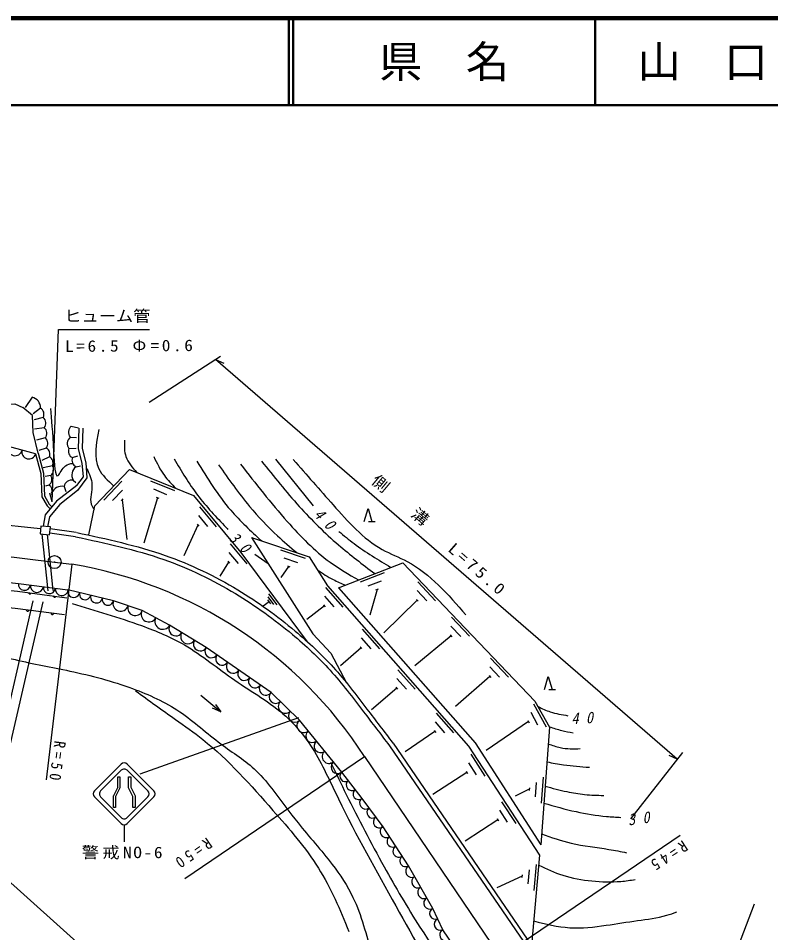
# Model space of a CAD drawing. Units: millimetres, scale not verified. Extents: x 40000 to 680000, y 20000 to 380000.
# Drawn here: x 266604 to 353216, y 274772 to 380000 of the extents above; entities that cross this region are included whole.
import ezdxf
from ezdxf.enums import TextEntityAlignment as Align

# ---------------------------------------------------------------- set-up
doc = ezdxf.new("R2010")
doc.units = ezdxf.units.MM
doc.header["$LTSCALE"] = 1000
for name, color, linetype, lineweight in [('M-BGD', 7, 'Continuous', 25), ('M-TTL', 2, 'Continuous', 140), ('M-TTL-LINE', 7, 'Continuous', 50)]:
    doc.layers.add(name, color=color, linetype=linetype, lineweight=lineweight)
doc.layers.add('M-TTL-TXT', color=7, linetype='Continuous')
doc.styles.add('ＭＳ ゴシック', font='')
doc.styles.get('ＭＳ ゴシック').set_extended_font_data('MS Gothic')

msp = doc.modelspace()

# ---------------------------------------------------------------- linework, layer by layer
at = {"layer": 'M-BGD'}
for p, q in [((281681, 335808), (289878, 341110)), ((342453, 294739), (289309, 340741)), ((289309, 340741), (290248, 340298)), ((268200, 336384), (267386, 335216)), ((269151, 335134), (268336, 334483)), ((269477, 334048), (268445, 333804)), ((269594, 332880), (268472, 332717)), ((272708, 333070), (273550, 332880)), ((268593, 329878), (262278, 331570)), ((269712, 331712), (268716, 331441)), ((272573, 331780), (273306, 331767)), ((269830, 330545), (268961, 330246)), ((272437, 330490), (273252, 330518)), ((270183, 329526), (269314, 329105)), ((272844, 329445), (273442, 329649)), ((270536, 328508), (269477, 328264)), ((273252, 328399), (273768, 328481)), ((296210, 329277), (300534, 323906)), ((270332, 327394), (269694, 327286)), ((270129, 326281), (269721, 326145)), ((272926, 326851), (273224, 326580)), ((276458, 324547), (278531, 326716)), ((281808, 326782), (284587, 325653)), ((270488, 324350), (270246, 325360)), ((270454, 325358), (270427, 325140)), ((271867, 326118), (272084, 325548)), ((277466, 324517), (278607, 325710)), ((282151, 325833), (283680, 325212)), ((278475, 324487), (278682, 324704)), ((278579, 324595), (279100, 320034)), ((282633, 324827), (281071, 319612)), ((282494, 324884), (282772, 324771)), ((287475, 323767), (289394, 321461)), ((287331, 322769), (288386, 321500)), ((306923, 322081), (307703, 322081)), ((273272, 320837), (270281, 321253)), ((287282, 321655), (285647, 318133)), ((287186, 321770), (287378, 321539)), ((270038, 314100), (269357, 320640)), ((270635, 314162), (269966, 320583)), ((273203, 320342), (270234, 320755)), ((291004, 319527), (292923, 317221)), ((262992, 318350), (270777, 317421)), ((290859, 318528), (291915, 317260)), ((293830, 318341), (295356, 317266)), ((296776, 318828), (299622, 317878)), ((297179, 317903), (298744, 317381)), ((272763, 317184), (269800, 292361)), ((270777, 317421), (272763, 317184)), ((290811, 317414), (289801, 315810)), ((290715, 317530), (290907, 317299)), ((297724, 316930), (296843, 315656)), ((297582, 316978), (297866, 316883)), ((305978, 315132), (308776, 316216)), ((262721, 315362), (266613, 314961)), ((266613, 314961), (272318, 314217)), ((306879, 314677), (308417, 315273)), ((312577, 315148), (314648, 312977)), ((277552, 312952), (272318, 314217)), ((295414, 313784), (296366, 312498)), ((301969, 314505), (303951, 312252)), ((307919, 314275), (307088, 311299)), ((307779, 314221), (308059, 314330)), ((312501, 314141), (313639, 312947)), ((261473, 283212), (268323, 312953)), ((269425, 312830), (262380, 282332)), ((280868, 311846), (277552, 312952)), ((295479, 312836), (294810, 312341)), ((295307, 313068), (295650, 312605)), ((296008, 312552), (295361, 313426)), ((301852, 313503), (302942, 312264)), ((312527, 313027), (308701, 309283)), ((312424, 313135), (312631, 312918)), ((284027, 310162), (280868, 311846)), ((301834, 312388), (299827, 310815)), ((301735, 312500), (301933, 312275)), ((316469, 311067), (318540, 308896)), ((288238, 307582), (284027, 310162)), ((306205, 309690), (308186, 307438)), ((316392, 310061), (317531, 308867)), ((306087, 308688), (307177, 307449)), ((316419, 308946), (312250, 305491)), ((316316, 309055), (316523, 308838)), ((295713, 302423), (288238, 307582)), ((306069, 307573), (303699, 305491)), ((305970, 307686), (306168, 307461)), ((320951, 306369), (323021, 304198)), ((320874, 305363), (322013, 304169)), ((310300, 305034), (312282, 302782)), ((320900, 304248), (316929, 300812)), ((320797, 304356), (321004, 304139)), ((310183, 304032), (311273, 302793)), ((287613, 302116), (289903, 300178)), ((298977, 299212), (295713, 302423)), ((310165, 302917), (307249, 300409)), ((310066, 303030), (310264, 302805)), ((327669, 302756), (328449, 302756)), ((325916, 301103), (327373, 298481)), ((314705, 300027), (316687, 297775)), ((325588, 300149), (326389, 298707)), ((280651, 293066), (298881, 299524)), ((303835, 293259), (298977, 299212)), ((314588, 299025), (315678, 297786)), ((325333, 299064), (320479, 295730)), ((325260, 299195), (325406, 298932)), ((314570, 297910), (311121, 295569)), ((314471, 298023), (314669, 297797)), ((309330, 296290), (325255, 273028)), ((309743, 296573), (325668, 273310)), ((285772, 281027), (306471, 295044)), ((306471, 295044), (322100, 271964)), ((318687, 295304), (320325, 292790)), ((343069, 295527), (337068, 287865)), ((342453, 294739), (341513, 295182)), ((278443, 294167), (275376, 291100)), ((279150, 294167), (282217, 291100)), ((318427, 294329), (319328, 292946)), ((276083, 291100), (278443, 293460)), ((278046, 291507), (278046, 292696)), ((278046, 292696), (278296, 292696)), ((279150, 293460), (281510, 291100)), ((279296, 292696), (279546, 292696)), ((279546, 292696), (279546, 291507)), ((306193, 290228), (303835, 293259)), ((318249, 293228), (314321, 290668)), ((318168, 293353), (318331, 293102)), ((327028, 292689), (326806, 289697)), ((278046, 291507), (277546, 290507)), ((279546, 291507), (280046, 290507)), ((326230, 292071), (326108, 290426)), ((277546, 289196), (277546, 290507)), ((280046, 290507), (280046, 289196)), ((325421, 291304), (323786, 290487)), ((325432, 291453), (325410, 291154)), ((275376, 290393), (278443, 287325)), ((276083, 290393), (278443, 288032)), ((282217, 290393), (279150, 287325)), ((279150, 288032), (281510, 290393)), ((308598, 286956), (306193, 290228)), ((322243, 289847), (323881, 287334)), ((277796, 289196), (277546, 289196)), ((280046, 289196), (279796, 289196)), ((321984, 288872), (322884, 287490)), ((321806, 287771), (318042, 285318)), ((321724, 287897), (321888, 287646)), ((278778, 287168), (278778, 285242)), ((311533, 282482), (308598, 286956)), ((322100, 271964), (342799, 285981)), ((262605, 283307), (296405, 253068)), ((314323, 277575), (311533, 282482)), ((325409, 282023), (325259, 280379)), ((326218, 282627), (325945, 279639)), ((324587, 281269), (321689, 279919)), ((324601, 281419), (324574, 281120)), ((315478, 275121), (314323, 277575)), ((318846, 270214), (315478, 275121))]:
    msp.add_line(p, q, dxfattribs=at)
for points in [[(270488, 324350), (271240, 344191), (281707, 344191)], [(250894, 336851), (251618, 335706), (252985, 334986), (259173, 334986), (264210, 335490), (266225, 335634), (267141, 335216)], [(268883, 329955), (268309, 332337), (268255, 334292), (267141, 335216)], [(273356, 326235), (274101, 327229), (273970, 328797), (273552, 330468), (273622, 332847)], [(274022, 332835), (273954, 330511), (274366, 328862), (274512, 327110), (273416, 325649)], [(268593, 329878), (269193, 327611), (269331, 324945), (269934, 323891), (270286, 323539)], [(268883, 329955), (269491, 327657), (269626, 325032), (270175, 324075), (270499, 323751)], [(274734, 320548), (275423, 323899), (279417, 328077), (286762, 325093), (292226, 318528), (299847, 308244)], [(273356, 326235), (271019, 324420), (269716, 322854), (269465, 321543)], [(273416, 325649), (271369, 324058), (270183, 322633), (269965, 321496)], [(306413, 322081), (306863, 323581), (307313, 322081)], [(254641, 322626), (258656, 322291), (263272, 321891), (269140, 321296)], [(293458, 320253), (300090, 318038), (302210, 314685), (318431, 296246), (326616, 283688), (325668, 273310)], [(293458, 320253), (300494, 309177), (302577, 306937), (304375, 303529)], [(303457, 314477), (310886, 317355), (326080, 301425), (327754, 298413), (326750, 284892)], [(256390, 314995), (262645, 314466), (266521, 314066), (272201, 313325)], [(267792, 313900), (267799, 313863), (267813, 313831), (267839, 313797), (267867, 313775), (267901, 313759), (267948, 313752), (267986, 313760), (268018, 313774), (268051, 313800), (268073, 313827), (268090, 313861)], [(303457, 314477), (319186, 296606), (326750, 284892)], [(271943, 311342), (266262, 312083), (262440, 312476), (256221, 313002), (250540, 313081), (244875, 312953), (238803, 312476), (228887, 311365), (223489, 310482), (218965, 309616), (212366, 308045), (204624, 305642), (203724, 307427)], [(270633, 313529), (270640, 313492), (270654, 313460), (270680, 313426), (270707, 313405), (270741, 313388), (270789, 313382), (270826, 313389), (270858, 313403), (270892, 313429), (270913, 313456), (270930, 313491)], [(267534, 311917), (267541, 311880), (267555, 311847), (267581, 311814), (267608, 311792), (267642, 311776), (267690, 311769), (267727, 311777), (267759, 311791), (267793, 311816), (267814, 311844), (267831, 311878)], [(270374, 311546), (270381, 311509), (270395, 311477), (270421, 311443), (270448, 311422), (270482, 311405), (270530, 311399), (270567, 311406), (270599, 311420), (270633, 311446), (270655, 311473), (270671, 311507)], [(327159, 302756), (327609, 304256), (328059, 302756)], [(289321, 301038), (289903, 300178), (288959, 300610)], [(278296, 292696), (278296, 291448), (277796, 290448), (277796, 289196)], [(279796, 289196), (279796, 290448), (279296, 291448), (279296, 292696)], [(351325, 278040), (342286, 254385), (333583, 231611)]]:
    msp.add_lwpolyline(points, dxfattribs=at)
msp.add_lwpolyline([(270301, 321465), (269199, 321568), (269115, 320662), (270216, 320560)], close=True, dxfattribs=at)
for radius in [750, 30]:
    msp.add_circle((270777, 317421), radius, dxfattribs=at)
for centre, radius, start, end in [((267978, 335228), 1177, 355.42947, 79.10333), ((268744, 334420), 822, 333.09644, 60.30206), ((268923, 333402), 851, 322.15173, 49.35739), ((269040, 332235), 851, 322.15173, 49.35739), ((273318, 332354), 940, 130.38818, 217.59381), ((269158, 331067), 851, 322.15173, 49.35739), ((273182, 331064), 940, 130.38818, 217.59381), ((266226, 330512), 850, 165.00036, 345.00036), ((269472, 329850), 781, 335.51691, 62.72253), ((273189, 330182), 814, 157.68359, 244.88922), ((267820, 330085), 800, 165.00036, 345.00036), ((269825, 328832), 781, 335.51691, 62.72253), ((273597, 329136), 814, 157.68359, 244.88922), ((269849, 328058), 821, 306.03085, 33.2365), ((273962, 327441), 1193, 126.56866, 209.65401), ((269646, 326945), 821, 306.03085, 33.2365), ((269807, 325648), 710, 335.83722, 63.04285), ((272781, 325929), 934, 81.09235, 168.29797), ((271598, 324926), 1222, 77.28, 159.3215), ((264501, 267874), 49997, 32.91757, 80.48808), ((267307, 314870), 700, 172.57066, 352.57066), ((268745, 314683), 750, 172.57066, 352.57066), ((270183, 314495), 700, 172.57066, 352.57066), ((271621, 314308), 750, 172.57066, 352.57066), ((272984, 314056), 700, 166.40795, 346.40795), ((274296, 313739), 650, 166.40795, 346.40795), ((275608, 313422), 700, 166.40795, 346.40795), ((276920, 313104), 650, 166.40795, 346.40795), ((278402, 312668), 900, 161.56505, 341.56505), ((280062, 312115), 850, 161.56505, 341.56505), ((281644, 311432), 900, 151.92751, 331.92751), ((283233, 310585), 900, 151.92751, 331.92751), ((284742, 309724), 800, 148.51253, 328.51253), ((286149, 308862), 850, 148.51253, 328.51253), ((287556, 308000), 800, 148.51253, 328.51253), ((288841, 307166), 750, 145.38886, 325.38886), ((290075, 306314), 750, 145.38886, 325.38886), ((291351, 305434), 800, 145.38886, 325.38886), ((292627, 304553), 750, 145.38886, 325.38886), ((293861, 303701), 750, 145.38886, 325.38886), ((295096, 302849), 750, 145.38886, 325.38886), ((296232, 301912), 750, 135.46581, 315.46581), ((297337, 300825), 800, 135.46581, 315.46581), ((298442, 299738), 750, 135.46581, 315.46581), ((299473, 298604), 800, 129.21657, 309.21657), ((300453, 297404), 750, 129.21657, 309.21657), ((301401, 296241), 750, 129.21657, 309.21657), ((302381, 295041), 800, 129.21657, 309.21657), ((278796, 293813), 500, 45, 135), ((278796, 293106), 500, 44.99985, 135), ((303361, 293840), 750, 129.21657, 309.21657), ((304228, 292754), 600, 127.87498, 307.87498), ((304996, 291767), 650, 127.87498, 307.87498), ((275729, 290746), 500, 135, 225), ((276436, 290746), 500, 135, 225.00005), ((281156, 290746), 500, 315.00011, 44.99984), ((281863, 290746), 500, 315, 45), ((305794, 290741), 650, 127.87498, 307.87498), ((306584, 289695), 700, 126.32683, 306.32683), ((307384, 288608), 650, 126.32683, 306.32683), ((278796, 288386), 500, 225.00005, 315.00011), ((278796, 287679), 500, 225, 315), ((308183, 287520), 700, 126.32683, 306.32683), ((308955, 286412), 700, 123.26143, 303.26143), ((309696, 285283), 650, 123.26143, 303.26143), ((310436, 284154), 700, 123.26143, 303.26143), ((311176, 283026), 650, 123.26143, 303.26143), ((311901, 281834), 700, 119.62375, 299.62375), ((312593, 280617), 700, 119.62375, 299.62375), ((313285, 279400), 700, 119.62375, 299.62375), ((313977, 278183), 700, 119.62375, 299.62375), ((314605, 276976), 650, 115.20112, 295.20112), ((315180, 275755), 700, 115.20112, 295.20112), ((315875, 274543), 750, 124.46082, 304.46082)]:
    msp.add_arc(centre, radius, start, end, dxfattribs=at)
for points, knots in [([(270317, 335109), (270427, 333808), (270536, 332508), (270664, 330076), (270733, 328756), (270808, 327102), (271185, 327387), (271380, 327534), (271657, 328205), (272052, 328515), (272291, 328702), (272574, 328757), (272869, 328772)], [0, 0, 0, 0, 1, 1, 1, 2, 2, 2, 3, 3, 3, 4, 4, 4, 4]), ([(275870, 332680), (275559, 331059), (275247, 329439), (275870, 328168), (276234, 327424), (276917, 326801), (277600, 326177)], [0, 0, 0, 0, 1, 1, 1, 2, 2, 2, 2]), ([(278820, 331465), (278807, 330803), (278794, 330141), (278994, 329556), (279224, 328883), (279735, 328311), (280246, 327740)], [0, 0, 0, 0, 1, 1, 1, 2, 2, 2, 2]), ([(282204, 329556), (282568, 328804), (282932, 328051), (283419, 327387), (283803, 326862), (284264, 326391), (284724, 325921)], [0, 0, 0, 0, 1, 1, 1, 2, 2, 2, 2]), ([(284547, 329296), (285395, 327870), (286242, 326445), (287237, 325131), (288236, 323811), (289384, 322604), (290534, 321400), (290603, 321327), (290673, 321254), (290742, 321182)], [0, 0, 0, 0, 1, 1, 1, 2, 2, 2, 3, 3, 3, 3]), ([(287150, 329035), (288358, 327077), (289566, 325119), (291055, 323395), (292144, 322134), (293382, 320999), (294621, 319864)], [0, 0, 0, 0, 1, 1, 1, 2, 2, 2, 2]), ([(289666, 328601), (290810, 326978), (291955, 325354), (293224, 323829), (294219, 322634), (295291, 321499), (296434, 320445), (297156, 319781), (297905, 319149), (298655, 318517)], [0, 0, 0, 0, 1, 1, 1, 2, 2, 2, 3, 3, 3, 3]), ([(292183, 328688), (293929, 326458), (295676, 324229), (297562, 322094), (299073, 320385), (300673, 318736), (302508, 317408), (303541, 316661), (304648, 316014), (305756, 315368)], [0, 0, 0, 0, 1, 1, 1, 2, 2, 2, 3, 3, 3, 3]), ([(294612, 329035), (296024, 327271), (297436, 325506), (298951, 323829), (300363, 322265), (301865, 320777), (303463, 319404), (304809, 318247), (306223, 317172), (307637, 316097)], [0, 0, 0, 0, 1, 1, 1, 2, 2, 2, 3, 3, 3, 3]), ([(298257, 329209), (299781, 327485), (301306, 325760), (302855, 324003), (304555, 322075), (306284, 320107), (308495, 318883), (309419, 318372), (310427, 317990), (311359, 317495), (314037, 316070), (316082, 313702), (318127, 311334)], [0, 0, 0, 0, 1, 1, 1, 2, 2, 2, 3, 3, 3, 4, 4, 4, 4]), ([(274482, 328168), (274773, 327576), (275063, 326984), (275089, 326345), (275119, 325595), (274783, 324780), (275002, 324089), (275070, 323875), (275192, 323673), (275324, 323473)], [0, 0, 0, 0, 1, 1, 1, 2, 2, 2, 3, 3, 3, 3]), ([(303515, 320953), (304076, 320464), (304654, 319995), (305251, 319552), (306598, 318551), (308038, 317681), (309478, 316810)], [0, 0, 0, 0, 1, 1, 1, 2, 2, 2, 2]), ([(273203, 320342), (276630, 319606), (280058, 318870), (283354, 317712), (286225, 316703), (288996, 315373), (291609, 313798), (293913, 312409), (296094, 310828), (298157, 309101), (299688, 307810), (301158, 306450), (302498, 304973), (303868, 303463), (305103, 301831), (306341, 300205), (307336, 298897), (308333, 297594), (309330, 296290)], [0, 0, 0, 0, 1, 1, 1, 2, 2, 2, 3, 3, 3, 4, 4, 4, 5, 5, 5, 6, 6, 6, 6]), ([(273328, 320826), (276771, 320085), (280214, 319345), (283524, 318182), (286425, 317163), (289224, 315820), (291863, 314229), (294190, 312826), (296392, 311230), (298475, 309486), (300024, 308181), (301510, 306805), (302866, 305312), (304245, 303792), (305489, 302149), (306734, 300513), (307731, 299204), (308729, 297899), (309727, 296594)], [0, 0, 0, 0, 1, 1, 1, 2, 2, 2, 3, 3, 3, 4, 4, 4, 5, 5, 5, 6, 6, 6, 6]), ([(301061, 316503), (301647, 316117), (302234, 315732), (302855, 315412), (303308, 315180), (303780, 314982), (304251, 314785)], [0, 0, 0, 0, 1, 1, 1, 2, 2, 2, 2]), ([(272790, 312642), (275471, 311856), (278152, 311070), (280790, 310110), (282501, 309487), (284193, 308791), (285753, 307882), (287774, 306703), (289572, 305167), (291525, 303831), (293505, 302456), (295627, 301286), (297399, 299679), (298387, 298774), (299274, 297746), (300032, 296640), (301250, 294875), (302140, 292909), (303071, 290969), (305084, 286727), (307375, 282689), (309654, 278613), (311766, 274718), (313940, 270840), (316540, 267271), (318482, 264595), (320659, 262089), (322819, 259574), (325695, 256251), (328560, 252931), (331225, 249446), (332760, 247469), (334226, 245437), (335782, 243471), (336304, 242821), (336836, 242179), (337380, 241547)], [0, 0, 0, 0, 1, 1, 1, 2, 2, 2, 3, 3, 3, 4, 4, 4, 5, 5, 5, 6, 6, 6, 7, 7, 7, 8, 8, 8, 9, 9, 9, 10, 10, 10, 11, 11, 11, 12, 12, 12, 12]), ([(189832, 285815), (191163, 286816), (192494, 287817), (193870, 288751), (194893, 289446), (195940, 290103), (196971, 290791), (198457, 291784), (199907, 292842), (201214, 294055), (202175, 294938), (203062, 295901), (203988, 296829), (204540, 297382), (205106, 297920), (205701, 298420), (209027, 301244), (213297, 302872), (217547, 304043), (219501, 304574), (221451, 305004), (223405, 305449), (225923, 305995), (228421, 306594), (230950, 307042), (232722, 307346), (234505, 307583), (236292, 307792), (237945, 307979), (239600, 308135), (241260, 308261), (242695, 308365), (244133, 308448), (245571, 308448), (246525, 308454), (247478, 308432), (248430, 308354), (249259, 308282), (250086, 308163), (250914, 308167), (251663, 308169), (252412, 308272), (253163, 308308), (253882, 308339), (254601, 308309), (255319, 308261), (257343, 308140), (259358, 307850), (261338, 307417), (262988, 307047), (264613, 306581), (266258, 306199), (268336, 305695), (270438, 305320), (272538, 304886), (274981, 304358), (277407, 303743), (279755, 302871), (281656, 302174), (283509, 301310), (285191, 300200), (286846, 299082), (288310, 297699), (289924, 296498), (291297, 295469), (292780, 294581), (294002, 293405), (294738, 292691), (295385, 291879), (296017, 291062), (296953, 289846), (297841, 288603), (298803, 287414), (300081, 285795), (301485, 284281), (302740, 282634), (303648, 281439), (304487, 280181), (305130, 278838), (306127, 276774), (306659, 274503), (307286, 272277), (307976, 269855), (308812, 267507), (309629, 265134), (310132, 263641), (310649, 262149), (311316, 260729), (312263, 258707), (313511, 256827), (314831, 255011), (317166, 251824), (319750, 248862), (322177, 245760), (324501, 242853), (326650, 239816), (329067, 236996), (330562, 235317), (332161, 233742), (333802, 232185)], [0, 0, 0, 0, 1, 1, 1, 2, 2, 2, 3, 3, 3, 4, 4, 4, 5, 5, 5, 6, 6, 6, 7, 7, 7, 8, 8, 8, 9, 9, 9, 10, 10, 10, 11, 11, 11, 12, 12, 12, 13, 13, 13, 14, 14, 14, 15, 15, 15, 16, 16, 16, 17, 17, 17, 18, 18, 18, 19, 19, 19, 20, 20, 20, 21, 21, 21, 22, 22, 22, 23, 23, 23, 24, 24, 24, 25, 25, 25, 26, 26, 26, 27, 27, 27, 28, 28, 28, 29, 29, 29, 30, 30, 30, 31, 31, 31, 32, 32, 32, 33, 33, 33, 33]), ([(280108, 302612), (281629, 301510), (283150, 300408), (284687, 299321), (285752, 298567), (286825, 297821), (287844, 297013), (290836, 294644), (293372, 291750), (295914, 288855), (297785, 286720), (299652, 284583), (301146, 282204), (302570, 279919), (303682, 277438), (304654, 274912)], [0, 0, 0, 0, 1, 1, 1, 2, 2, 2, 3, 3, 3, 4, 4, 4, 5, 5, 5, 5]), ([(326429, 300797), (326893, 300574), (327356, 300351), (327839, 300188), (328493, 299968), (329183, 299858), (329872, 299749)], [0, 0, 0, 0, 1, 1, 1, 2, 2, 2, 2]), ([(327723, 298469), (328198, 298317), (328674, 298166), (329158, 298045), (329593, 297937), (330035, 297853), (330477, 297770)], [0, 0, 0, 0, 1, 1, 1, 2, 2, 2, 2]), ([(327613, 296515), (328068, 296341), (328524, 296167), (328993, 296067), (329740, 295906), (330520, 295932), (331301, 295957)], [0, 0, 0, 0, 1, 1, 1, 2, 2, 2, 2]), ([(302538, 294399), (303144, 293157), (303750, 291914), (304365, 290677), (305755, 287878), (307190, 285102), (308708, 282370), (310019, 280010), (311390, 277682), (312844, 275408), (315118, 271858), (317589, 268436), (320173, 265100)], [0, 0, 0, 0, 1, 1, 1, 2, 2, 2, 3, 3, 3, 4, 4, 4, 4]), ([(327458, 294426), (328096, 294303), (328735, 294180), (329378, 294088), (330360, 293948), (331353, 293881), (332345, 293813)], [0, 0, 0, 0, 1, 1, 1, 2, 2, 2, 2]), ([(327250, 291630), (328084, 291410), (328918, 291190), (329762, 291011), (330434, 290867), (331113, 290750), (331796, 290681), (332525, 290607), (333260, 290589), (333994, 290571)], [0, 0, 0, 0, 1, 1, 1, 2, 2, 2, 3, 3, 3, 3]), ([(327106, 289697), (328333, 289338), (329559, 288980), (330806, 288702), (331965, 288445), (333141, 288257), (334324, 288153), (334873, 288104), (335422, 288074), (335972, 288043)], [0, 0, 0, 0, 1, 1, 1, 2, 2, 2, 3, 3, 3, 3]), ([(326843, 286148), (327971, 285748), (329099, 285347), (330257, 285075), (331681, 284741), (333151, 284602), (334599, 284361), (335280, 284248), (335956, 284112), (336632, 283976)], [0, 0, 0, 0, 1, 1, 1, 2, 2, 2, 3, 3, 3, 3]), ([(326512, 282553), (327417, 282126), (328322, 281699), (329268, 281393), (330348, 281043), (331481, 280850), (332620, 280734), (333738, 280619), (334861, 280578), (335972, 280679), (336524, 280729), (337073, 280814), (337621, 280898)], [0, 0, 0, 0, 1, 1, 1, 2, 2, 2, 3, 3, 3, 4, 4, 4, 4]), ([(325926, 276131), (327307, 275784), (328689, 275437), (330092, 275348), (331477, 275260), (332883, 275423), (334269, 275623), (335484, 275798), (336683, 276001), (337896, 276172), (339022, 276331), (340159, 276462), (341248, 276777), (341637, 276889), (342020, 277025), (342402, 277161)], [0, 0, 0, 0, 1, 1, 1, 2, 2, 2, 3, 3, 3, 4, 4, 4, 5, 5, 5, 5])]:
    msp.add_open_spline(points, degree=3, knots=knots, dxfattribs=at)
at = {"layer": 'M-TTL'}
msp.add_line((680000, 380000), (40000, 380000), dxfattribs=at)
at = {"layer": 'M-TTL-LINE'}
for p, q in [((297750, 380000), (297750, 370000)), ((298250, 380000), (298250, 370000)), ((333000, 380000), (333000, 370000)), ((40000, 370000), (680000, 370000))]:
    msp.add_line(p, q, dxfattribs=at)

# ---------------------------------------------------------------- texts
at = {"layer": 'M-BGD', "style": 'ＭＳ ゴシック', "width": 1.1}
msp.add_text('ヒューム管', height=1320, dxfattribs=at).set_placement((271907, 344691), align=Align.BOTTOM_LEFT)
msp.add_text('側\u3000\u3000溝', height=1320, rotation=320.1, dxfattribs=at).set_placement((306878, 326296), align=Align.BOTTOM_LEFT)
at = {"layer": 'M-BGD', "char_height": 1320, "attachment_point": 7, "style": 'ＭＳ ゴシック'}
for s, insert, rotation in [('\\T1.31;\\W1.1;L=6.5\\~Φ=0.6', (271992, 341561), 0.4), ('\\T2.07;\\W0.9;\\Q15;40', (300509, 322790), 315.2), ('\\T2.07;\\W0.9;\\Q15;30', (290741, 320060), 316.7), ('\\T1.4;\\W1.1;L=75.0', (315952, 318750), 318.8), ('\\T2.07;\\W0.9;\\Q15;40', (330296, 298724), 3.5), ('\\T1.55;\\W0.9;R=50', (270762, 296922), 262.4), ('\\T2.07;\\W0.9;\\Q15;30', (336865, 287090), 7.6), ('\\T1.55;\\W0.9;R=50', (288308, 285812), 214.5), ('\\T1.55;\\W0.9;R=45', (343080, 285490), 213.3)]:
    msp.add_mtext(s, dxfattribs=dict(at, insert=insert, rotation=rotation))
at = {"layer": 'M-BGD', "insert": (273909, 283202), "char_height": 1320, "attachment_point": 7, "style": 'ＭＳ ゴシック'}
msp.add_mtext('\\T1.2;\\W1.1;警戒NO-6', dxfattribs=at)
at = {"layer": 'M-TTL-TXT', "style": 'ＭＳ ゴシック'}
for s, p in [('県\u3000名', (315625, 375000)), ('山\u3000口\u3000県', (350375, 375000))]:
    msp.add_text(s, height=3666, dxfattribs=at).set_placement(p, align=Align.MIDDLE_CENTER)

doc.saveas('drawing.dxf')
